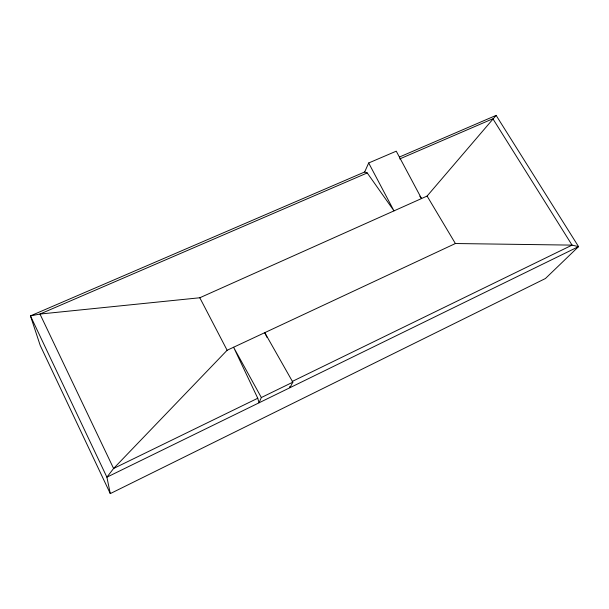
<?xml version="1.0" encoding="UTF-8"?>
<svg xmlns="http://www.w3.org/2000/svg" width="609" height="609" viewBox="0 0 609 609"><rect width="100%" height="100%" fill="white"/><g stroke="black" fill="none" stroke-linecap="round" stroke-linejoin="round"><path stroke-width="0.91" d="M261.337 397.532L259.031 402.815L257.752 398.248L233.582 347.244L261.337 397.532L292.83 382.178L264.763 332.666L267.008 337.386M399.611 156.947L496.122 115.39L578.55 246.622L545.42 278.526L110.282 493.61L40.186 345.364L30.45 315.881L364.662 171.989L368.681 162.984L396.253 151.177L421.527 198.549L419.807 196.174M292.83 382.178L289.937 387.705L289.648 386.57M110.282 493.61L106.902 477.182L30.45 315.881L39.981 314.054L199.805 297.763L427.099 196.06L496.122 115.39M227.134 350.259L113.594 468.488L106.902 477.182L578.55 246.622L572.057 245.115L455.387 243.524L227.134 350.259L199.805 297.763M257.752 398.248L113.594 468.488L39.981 314.054L367.242 172.941L393.993 210.874L368.681 162.984M292.191 381.47L572.057 245.115L492.879 118.763L399.694 158.949M364.662 171.989L367.242 172.941M427.099 196.06L455.387 243.524"/></g></svg>
